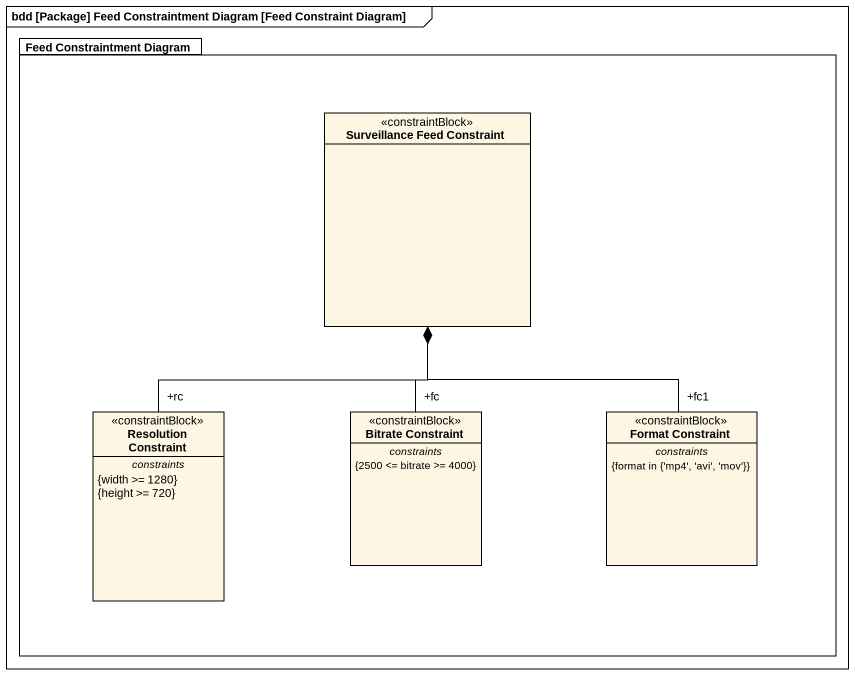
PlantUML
@startuml
mainframe bdd [Package] Feed Constraintment Diagram [Feed Constraint Diagram]
hide circle
hide empty members
package "Feed Constraintment Diagram" as Feed_Constraintment_Diagram {
  class "Surveillance Feed Constraint" as Surveillance_Feed_Constraint <<constraintBlock>>
  class "Resolution Constraint" as Resolution_Constraint <<constraintBlock>> {
    -- constraints --
    {width >= 1280}
    {height >= 720}
  }
  class "Bitrate Constraint" as Bitrate_Constraint <<constraintBlock>> {
    -- constraints --
    {2500 <= bitrate >= 4000}
  }
  class "Format Constraint" as Format_Constraint <<constraintBlock>> {
    -- constraints --
    {format in {'mp4', 'avi', 'mov'}}
  }
}
Resolution_Constraint "+rc" -up-* Surveillance_Feed_Constraint
Bitrate_Constraint "+fc" -up-* Surveillance_Feed_Constraint
Format_Constraint "+fc1" -up-* Surveillance_Feed_Constraint
@enduml
